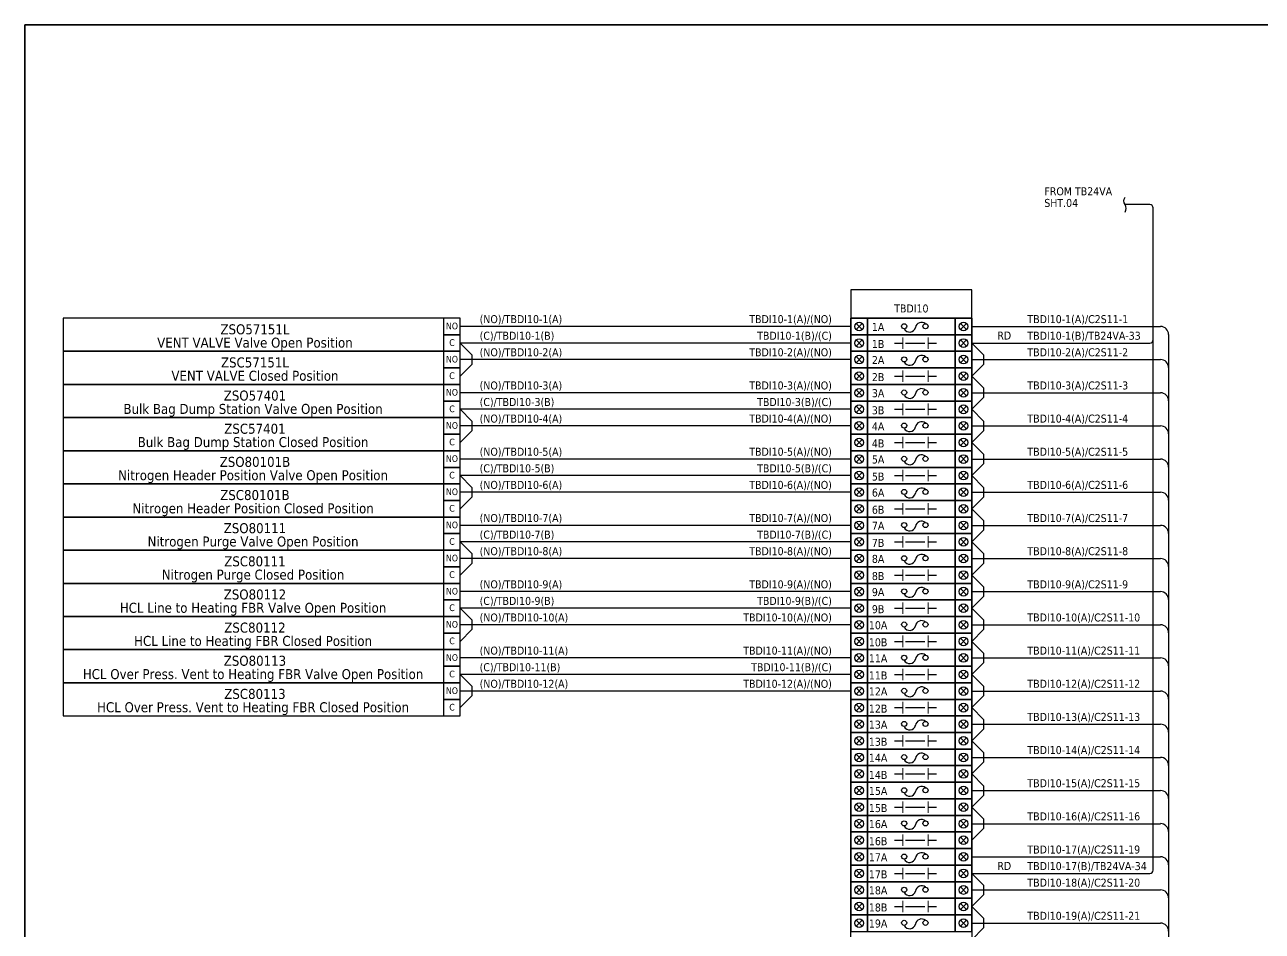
# Model space of a CAD drawing. Header units: millimetres. Extents: x 0 to 1792788, y -13 to 262234.
# Drawn here: x 1693898 to 1741034, y 126393 to 160934 of the extents above; entities that cross this region are included whole.
import ezdxf
from ezdxf.enums import TextEntityAlignment as Align

# ---------------------------------------------------------------- set-up
doc = ezdxf.new("R2010")
doc.units = ezdxf.units.MM
doc.layers.add('HELPPOINT', color=7, linetype='Continuous', lineweight=25)
doc.layers.add('power', color=7, linetype='Continuous', lineweight=25)
doc.styles.add('Tahoma', font='')
doc.styles.get('Tahoma').set_extended_font_data('Tahoma')

# ---------------------------------------------------------------- blocks, each defined once
blk = doc.blocks.new('TPA')
at = {"layer": 'HELPPOINT', "color": 4, "lineweight": 35, "ltscale": 25.4}
for p, q in [((14292753, 12749437), (14292753, 12827491)), ((14292753, 12827491), (14405128, 12827491)), ((14292753, 12749437), (14292753, 12827491)), ((14292753, 12827491), (14405128, 12827491))]:
    blk.add_line(p, q, dxfattribs=at)

msp = doc.modelspace()

# ---------------------------------------------------------------- linework, layer by layer
at = {"color": 1, "ltscale": 25.4}
for p, q in [((1736753, 154079), (1735807, 154079)), ((1736880, 128725), (1736880, 153952)), ((1725799, 149555), (1725564, 149320)), ((1725564, 149555), (1725799, 149320)), ((1729538, 149555), (1729773, 149320)), ((1729773, 149555), (1729538, 149320)), ((1729971, 148806), (1730418, 148359)), ((1729971, 148806), (1736753, 148806)), ((1725799, 148292), (1725564, 148057)), ((1725564, 148292), (1725799, 148057)), ((1729538, 148292), (1729773, 148057)), ((1729773, 148292), (1729538, 148057)), ((1730418, 148359), (1730418, 147989)), ((1729971, 147543), (1730418, 147989)), ((1729971, 147543), (1730418, 147096)), ((1730418, 147096), (1730418, 146726)), ((1725799, 147029), (1725564, 146794)), ((1725564, 147029), (1725799, 146794)), ((1729538, 147029), (1729773, 146794)), ((1729773, 147029), (1729538, 146794)), ((1729971, 146280), (1730418, 146726)), ((1729971, 146280), (1730418, 145833)), ((1725799, 145766), (1725564, 145531)), ((1725564, 145766), (1725799, 145531)), ((1729538, 145766), (1729773, 145531)), ((1729773, 145766), (1729538, 145531)), ((1730418, 145833), (1730418, 145463)), ((1729971, 145017), (1730418, 145463)), ((1729971, 145017), (1730418, 144570)), ((1725799, 144503), (1725564, 144268)), ((1725564, 144503), (1725799, 144268)), ((1729538, 144503), (1729773, 144268)), ((1729773, 144503), (1729538, 144268)), ((1730418, 144570), (1730418, 144200)), ((1729971, 143754), (1730418, 144200)), ((1729971, 143754), (1730418, 143307)), ((1730418, 143307), (1730418, 142937)), ((1725799, 143240), (1725564, 143005)), ((1725564, 143240), (1725799, 143005)), ((1729538, 143240), (1729773, 143005)), ((1729773, 143240), (1729538, 143005)), ((1729971, 142491), (1730418, 142937)), ((1729971, 142491), (1730418, 142044)), ((1725799, 141977), (1725564, 141742)), ((1725564, 141977), (1725799, 141742)), ((1729538, 141977), (1729773, 141742)), ((1729773, 141977), (1729538, 141742)), ((1730418, 142044), (1730418, 141674)), ((1729971, 141228), (1730418, 141674)), ((1729971, 141228), (1730418, 140781)), ((1725799, 140714), (1725564, 140479)), ((1725564, 140714), (1725799, 140479)), ((1729538, 140714), (1729773, 140479)), ((1729773, 140714), (1729538, 140479)), ((1730418, 140781), (1730418, 140411)), ((1729971, 139965), (1730418, 140411)), ((1729971, 139965), (1730418, 139518)), ((1725799, 139451), (1725564, 139216)), ((1725564, 139451), (1725799, 139216)), ((1729538, 139451), (1729773, 139216)), ((1729773, 139451), (1729538, 139216)), ((1729971, 138702), (1730418, 139148)), ((1730418, 139518), (1730418, 139148)), ((1729971, 138702), (1730418, 138255)), ((1725799, 138188), (1725564, 137953)), ((1725564, 138188), (1725799, 137953)), ((1729538, 138188), (1729773, 137953)), ((1729773, 138188), (1729538, 137953)), ((1730418, 138255), (1730418, 137885)), ((1729971, 137439), (1730418, 137885)), ((1729971, 137439), (1730418, 136992)), ((1725799, 136925), (1725564, 136690)), ((1725564, 136925), (1725799, 136690)), ((1729538, 136925), (1729773, 136690)), ((1729773, 136925), (1729538, 136690)), ((1730418, 136992), (1730418, 136622)), ((1729971, 136176), (1730418, 136622)), ((1729971, 136176), (1730418, 135729)), ((1725799, 135662), (1725564, 135427)), ((1725564, 135662), (1725799, 135427)), ((1729538, 135662), (1729773, 135427)), ((1729773, 135662), (1729538, 135427)), ((1729971, 134913), (1730418, 135359)), ((1730418, 135729), (1730418, 135359)), ((1729971, 134913), (1730418, 134466)), ((1725799, 134399), (1725564, 134164)), ((1725564, 134399), (1725799, 134164)), ((1729538, 134399), (1729773, 134164)), ((1729773, 134399), (1729538, 134164)), ((1730418, 134466), (1730418, 134096)), ((1729971, 133650), (1730418, 134096)), ((1729971, 133650), (1730418, 133203)), ((1725799, 133136), (1725564, 132901)), ((1725564, 133136), (1725799, 132901)), ((1729538, 133136), (1729773, 132901)), ((1729773, 133136), (1729538, 132901)), ((1730418, 133203), (1730418, 132833)), ((1729971, 132387), (1730418, 132833)), ((1729971, 132387), (1730418, 131940)), ((1725799, 131873), (1725564, 131638)), ((1725564, 131873), (1725799, 131638)), ((1729538, 131873), (1729773, 131638)), ((1729773, 131873), (1729538, 131638)), ((1729971, 131124), (1730418, 131570)), ((1730418, 131940), (1730418, 131570)), ((1729971, 131124), (1730418, 130677)), ((1725799, 130610), (1725564, 130375)), ((1725564, 130610), (1725799, 130375)), ((1729538, 130610), (1729773, 130375)), ((1729773, 130610), (1729538, 130375)), ((1730418, 130677), (1730418, 130307)), ((1729971, 129861), (1730418, 130307)), ((1725799, 129347), (1725564, 129112)), ((1725564, 129347), (1725799, 129112)), ((1729538, 129347), (1729773, 129112)), ((1729773, 129347), (1729538, 129112)), ((1729971, 128598), (1730418, 128151)), ((1729971, 128598), (1736753, 128598)), ((1725799, 128084), (1725564, 127849)), ((1725564, 128084), (1725799, 127849)), ((1729538, 128084), (1729773, 127849)), ((1729773, 128084), (1729538, 127849)), ((1729971, 127335), (1730418, 127782)), ((1730418, 128151), (1730418, 127782)), ((1729971, 127335), (1730418, 126888)), ((1725799, 126821), (1725564, 126586)), ((1725564, 126821), (1725799, 126586)), ((1729538, 126821), (1729773, 126586)), ((1729773, 126821), (1729538, 126586)), ((1730418, 126888), (1730418, 126519)), ((1729971, 126072), (1730418, 126519))]:
    msp.add_line(p, q, dxfattribs=at)
at = {"color": 4, "ltscale": 25.4}
for p, q in [((1725365, 149437), (1710480, 149437)), ((1729971, 149437), (1737160, 149437)), ((1737464, 149132), (1737464, 107008)), ((1725365, 148174), (1710480, 148174)), ((1729971, 148174), (1737160, 148174)), ((1725365, 146911), (1710480, 146911)), ((1729971, 146911), (1737160, 146911)), ((1725365, 145648), (1710480, 145648)), ((1729971, 145648), (1737160, 145648)), ((1725365, 144385), (1710480, 144385)), ((1729971, 144385), (1737160, 144385)), ((1725365, 143122), (1710480, 143122)), ((1729971, 143122), (1737160, 143122)), ((1725365, 141859), (1710480, 141859)), ((1729971, 141859), (1737160, 141859)), ((1725365, 140596), (1710480, 140596)), ((1729971, 140596), (1737160, 140596)), ((1725365, 139333), (1710480, 139333)), ((1729971, 139333), (1737160, 139333)), ((1725365, 138070), (1710480, 138070)), ((1729971, 138070), (1737160, 138070)), ((1725365, 136807), (1710480, 136807)), ((1729971, 136807), (1737160, 136807)), ((1725365, 135544), (1710480, 135544)), ((1729971, 135544), (1737160, 135544)), ((1729971, 134281), (1737160, 134281)), ((1729971, 133018), (1737160, 133018)), ((1729971, 131755), (1737160, 131755)), ((1729971, 130492), (1737160, 130492)), ((1729971, 129229), (1737160, 129229)), ((1729971, 127966), (1737160, 127966)), ((1729971, 126704), (1737160, 126704))]:
    msp.add_line(p, q, dxfattribs=at)
at = {"color": 7, "lineweight": 9, "ltscale": 25.4}
for p, q in [((1727350, 148589), (1727350, 149022)), ((1728304, 148589), (1728304, 149022)), ((1727350, 147326), (1727350, 147759)), ((1728304, 147326), (1728304, 147759)), ((1727350, 146063), (1727350, 146496)), ((1728304, 146063), (1728304, 146496)), ((1727350, 144800), (1727350, 145233)), ((1728304, 144800), (1728304, 145233)), ((1727350, 143537), (1727350, 143970)), ((1728304, 143537), (1728304, 143970)), ((1727350, 142274), (1727350, 142707)), ((1728304, 142274), (1728304, 142707)), ((1727350, 141011), (1727350, 141444)), ((1728304, 141011), (1728304, 141444)), ((1727350, 139748), (1727350, 140181)), ((1728304, 139748), (1728304, 140181)), ((1727350, 138485), (1727350, 138919)), ((1728304, 138485), (1728304, 138919)), ((1727350, 137222), (1727350, 137656)), ((1728304, 137222), (1728304, 137656)), ((1727350, 135959), (1727350, 136393)), ((1728304, 135959), (1728304, 136393)), ((1727350, 134696), (1727350, 135130)), ((1728304, 134696), (1728304, 135130)), ((1727350, 133433), (1727350, 133867)), ((1728304, 133433), (1728304, 133867)), ((1727350, 132170), (1727350, 132604)), ((1728304, 132170), (1728304, 132604)), ((1727350, 130907), (1727350, 131341)), ((1728304, 130907), (1728304, 131341)), ((1727350, 129644), (1727350, 130078)), ((1728304, 129644), (1728304, 130078)), ((1727350, 128381), (1727350, 128815)), ((1728304, 128381), (1728304, 128815)), ((1727350, 127118), (1727350, 127552)), ((1728304, 127118), (1728304, 127552))]:
    msp.add_line(p, q, dxfattribs=at)
at = {"color": 7, "ltscale": 25.4}
for p, q in [((1725365, 148806), (1710480, 148806)), ((1710480, 148806), (1710927, 148359)), ((1725799, 148923), (1725564, 148688)), ((1725564, 148923), (1725799, 148688)), ((1727032, 148806), (1727350, 148806)), ((1727450, 148806), (1728176, 148806)), ((1728304, 148806), (1728622, 148806)), ((1729538, 148923), (1729773, 148688)), ((1729773, 148923), (1729538, 148688)), ((1710927, 148359), (1710927, 147989)), ((1710480, 147543), (1710927, 147989)), ((1725799, 147660), (1725564, 147425)), ((1725564, 147660), (1725799, 147425)), ((1727032, 147543), (1727350, 147543)), ((1727450, 147543), (1728176, 147543)), ((1728304, 147543), (1728622, 147543)), ((1729538, 147660), (1729773, 147425)), ((1729773, 147660), (1729538, 147425)), ((1725365, 146280), (1710480, 146280)), ((1710480, 146280), (1710927, 145833)), ((1725799, 146397), (1725564, 146162)), ((1725564, 146397), (1725799, 146162)), ((1727032, 146280), (1727350, 146280)), ((1727450, 146280), (1728176, 146280)), ((1728304, 146280), (1728622, 146280)), ((1729538, 146397), (1729773, 146162)), ((1729773, 146397), (1729538, 146162)), ((1710927, 145833), (1710927, 145463)), ((1710480, 145017), (1710927, 145463)), ((1725799, 145134), (1725564, 144899)), ((1725564, 145134), (1725799, 144899)), ((1727032, 145017), (1727350, 145017)), ((1727450, 145017), (1728176, 145017)), ((1728304, 145017), (1728622, 145017)), ((1729538, 145134), (1729773, 144899)), ((1729773, 145134), (1729538, 144899)), ((1725799, 143871), (1725564, 143636)), ((1725564, 143871), (1725799, 143636)), ((1729538, 143871), (1729773, 143636)), ((1729773, 143871), (1729538, 143636)), ((1725365, 143754), (1710480, 143754)), ((1710480, 143754), (1710927, 143307)), ((1710927, 143307), (1710927, 142937)), ((1727032, 143754), (1727350, 143754)), ((1727450, 143754), (1728176, 143754)), ((1728304, 143754), (1728622, 143754)), ((1710480, 142491), (1710927, 142937)), ((1725799, 142608), (1725564, 142373)), ((1725564, 142608), (1725799, 142373)), ((1727032, 142491), (1727350, 142491)), ((1727450, 142491), (1728176, 142491)), ((1728304, 142491), (1728622, 142491)), ((1729538, 142608), (1729773, 142373)), ((1729773, 142608), (1729538, 142373)), ((1725365, 141228), (1710480, 141228)), ((1710480, 141228), (1710927, 140781)), ((1725799, 141345), (1725564, 141110)), ((1725564, 141345), (1725799, 141110)), ((1727032, 141228), (1727350, 141228)), ((1727450, 141228), (1728176, 141228)), ((1728304, 141228), (1728622, 141228)), ((1729538, 141345), (1729773, 141110)), ((1729773, 141345), (1729538, 141110)), ((1710927, 140781), (1710927, 140411)), ((1710480, 139965), (1710927, 140411)), ((1725799, 140082), (1725564, 139847)), ((1725564, 140082), (1725799, 139847)), ((1729538, 140082), (1729773, 139847)), ((1729773, 140082), (1729538, 139847)), ((1727032, 139965), (1727350, 139965)), ((1727450, 139965), (1728176, 139965)), ((1728304, 139965), (1728622, 139965)), ((1725365, 138702), (1710480, 138702)), ((1710480, 138702), (1710927, 138255)), ((1725799, 138819), (1725564, 138584)), ((1725564, 138819), (1725799, 138584)), ((1727032, 138702), (1727350, 138702)), ((1727450, 138702), (1728176, 138702)), ((1728304, 138702), (1728622, 138702)), ((1729538, 138819), (1729773, 138584)), ((1729773, 138819), (1729538, 138584)), ((1710927, 138255), (1710927, 137885)), ((1710480, 137439), (1710927, 137885)), ((1725799, 137556), (1725564, 137321)), ((1725564, 137556), (1725799, 137321)), ((1727032, 137439), (1727350, 137439)), ((1727450, 137439), (1728176, 137439)), ((1728304, 137439), (1728622, 137439)), ((1729538, 137556), (1729773, 137321)), ((1729773, 137556), (1729538, 137321)), ((1725799, 136293), (1725564, 136058)), ((1725564, 136293), (1725799, 136058)), ((1729538, 136293), (1729773, 136058)), ((1729773, 136293), (1729538, 136058)), ((1725365, 136176), (1710480, 136176)), ((1710480, 136176), (1710927, 135729)), ((1727032, 136176), (1727350, 136176)), ((1727450, 136176), (1728176, 136176)), ((1728304, 136176), (1728622, 136176)), ((1710480, 134913), (1710927, 135359)), ((1710927, 135729), (1710927, 135359)), ((1725799, 135030), (1725564, 134795)), ((1725564, 135030), (1725799, 134795)), ((1727032, 134913), (1727350, 134913)), ((1727450, 134913), (1728176, 134913)), ((1728304, 134913), (1728622, 134913)), ((1729538, 135030), (1729773, 134795)), ((1729773, 135030), (1729538, 134795)), ((1725799, 133767), (1725564, 133532)), ((1725564, 133767), (1725799, 133532)), ((1727032, 133650), (1727350, 133650)), ((1727450, 133650), (1728176, 133650)), ((1728304, 133650), (1728622, 133650)), ((1729538, 133767), (1729773, 133532)), ((1729773, 133767), (1729538, 133532)), ((1725799, 132504), (1725564, 132269)), ((1725564, 132504), (1725799, 132269)), ((1729538, 132504), (1729773, 132269)), ((1729773, 132504), (1729538, 132269)), ((1727032, 132387), (1727350, 132387)), ((1727450, 132387), (1728176, 132387)), ((1728304, 132387), (1728622, 132387)), ((1725799, 131241), (1725564, 131006)), ((1725564, 131241), (1725799, 131006)), ((1727032, 131124), (1727350, 131124)), ((1727450, 131124), (1728176, 131124)), ((1728304, 131124), (1728622, 131124)), ((1729538, 131241), (1729773, 131006)), ((1729773, 131241), (1729538, 131006)), ((1725799, 129978), (1725564, 129743)), ((1725564, 129978), (1725799, 129743)), ((1727032, 129861), (1727350, 129861)), ((1727450, 129861), (1728176, 129861)), ((1728304, 129861), (1728622, 129861)), ((1729538, 129978), (1729773, 129743)), ((1729773, 129978), (1729538, 129743)), ((1725799, 128715), (1725564, 128480)), ((1725564, 128715), (1725799, 128480)), ((1729538, 128715), (1729773, 128480)), ((1729773, 128715), (1729538, 128480)), ((1727032, 128598), (1727350, 128598)), ((1727450, 128598), (1728176, 128598)), ((1728304, 128598), (1728622, 128598)), ((1725799, 127452), (1725564, 127218)), ((1725564, 127452), (1725799, 127218)), ((1727032, 127335), (1727350, 127335)), ((1727450, 127335), (1728176, 127335)), ((1728304, 127335), (1728622, 127335)), ((1729538, 127452), (1729773, 127218)), ((1729773, 127452), (1729538, 127218))]:
    msp.add_line(p, q, dxfattribs=at)
at = {"color": 1, "ltscale": 25.4}
msp.add_lwpolyline([(1735807, 153797, 0.351), (1735807, 154079, -0.351), (1735807, 154360, 2.081666)], format="xyb", dxfattribs=at)
at = {"color": 4, "ltscale": 25.4}
msp.add_lwpolyline([(1725365, 149753), (1729971, 149753), (1729971, 150832), (1725365, 150832)], close=True, dxfattribs=at)
at = {"color": 2, "ltscale": 25.4}
for points in [[(1695359, 148490), (1710480, 148490), (1710480, 149753), (1695359, 149753)], [(1695359, 147227), (1710480, 147227), (1710480, 148490), (1695359, 148490)], [(1695359, 145964), (1710480, 145964), (1710480, 147227), (1695359, 147227)], [(1695359, 144701), (1710480, 144701), (1710480, 145964), (1695359, 145964)], [(1695359, 143438), (1710480, 143438), (1710480, 144701), (1695359, 144701)], [(1695359, 142175), (1710480, 142175), (1710480, 143438), (1695359, 143438)], [(1695359, 140912), (1710480, 140912), (1710480, 142175), (1695359, 142175)], [(1695359, 139649), (1710480, 139649), (1710480, 140912), (1695359, 140912)], [(1695359, 138386), (1710480, 138386), (1710480, 139649), (1695359, 139649)], [(1695359, 137123), (1710480, 137123), (1710480, 138386), (1695359, 138386)], [(1695359, 135860), (1710480, 135860), (1710480, 137123), (1695359, 137123)], [(1695359, 134597), (1710480, 134597), (1710480, 135860), (1695359, 135860)]]:
    msp.add_lwpolyline(points, close=True, dxfattribs=at)
at = {"color": 1, "ltscale": 25.4}
for points in [[(1709849, 149121), (1710480, 149121), (1710480, 149753), (1709849, 149753)], [(1725365, 149121), (1725997, 149121), (1725997, 149753), (1725365, 149753)], [(1725997, 149121), (1729339, 149121), (1729339, 149753), (1725997, 149753)], [(1729339, 149121), (1729971, 149121), (1729971, 149753), (1729339, 149753)], [(1709849, 147858), (1710480, 147858), (1710480, 148490), (1709849, 148490)], [(1725365, 147858), (1725997, 147858), (1725997, 148490), (1725365, 148490)], [(1725997, 147858), (1729339, 147858), (1729339, 148490), (1725997, 148490)], [(1729339, 147858), (1729971, 147858), (1729971, 148490), (1729339, 148490)], [(1709849, 146595), (1710480, 146595), (1710480, 147227), (1709849, 147227)], [(1725365, 146595), (1725997, 146595), (1725997, 147227), (1725365, 147227)], [(1725997, 146595), (1729339, 146595), (1729339, 147227), (1725997, 147227)], [(1729339, 146595), (1729971, 146595), (1729971, 147227), (1729339, 147227)], [(1709849, 145332), (1710480, 145332), (1710480, 145964), (1709849, 145964)], [(1725365, 145332), (1725997, 145332), (1725997, 145964), (1725365, 145964)], [(1725997, 145332), (1729339, 145332), (1729339, 145964), (1725997, 145964)], [(1729339, 145332), (1729971, 145332), (1729971, 145964), (1729339, 145964)], [(1709849, 144069), (1710480, 144069), (1710480, 144701), (1709849, 144701)], [(1725365, 144069), (1725997, 144069), (1725997, 144701), (1725365, 144701)], [(1725997, 144069), (1729339, 144069), (1729339, 144701), (1725997, 144701)], [(1729339, 144069), (1729971, 144069), (1729971, 144701), (1729339, 144701)], [(1709849, 142806), (1710480, 142806), (1710480, 143438), (1709849, 143438)], [(1725365, 142806), (1725997, 142806), (1725997, 143438), (1725365, 143438)], [(1725997, 142806), (1729339, 142806), (1729339, 143438), (1725997, 143438)], [(1729339, 142806), (1729971, 142806), (1729971, 143438), (1729339, 143438)], [(1709849, 141543), (1710480, 141543), (1710480, 142175), (1709849, 142175)], [(1725365, 141543), (1725997, 141543), (1725997, 142175), (1725365, 142175)], [(1725997, 141543), (1729339, 141543), (1729339, 142175), (1725997, 142175)], [(1729339, 141543), (1729971, 141543), (1729971, 142175), (1729339, 142175)], [(1709849, 140281), (1710480, 140281), (1710480, 140912), (1709849, 140912)], [(1725365, 140281), (1725997, 140281), (1725997, 140912), (1725365, 140912)], [(1725997, 140281), (1729339, 140281), (1729339, 140912), (1725997, 140912)], [(1729339, 140281), (1729971, 140281), (1729971, 140912), (1729339, 140912)], [(1709849, 139018), (1710480, 139018), (1710480, 139649), (1709849, 139649)], [(1725365, 139018), (1725997, 139018), (1725997, 139649), (1725365, 139649)], [(1725997, 139018), (1729339, 139018), (1729339, 139649), (1725997, 139649)], [(1729339, 139018), (1729971, 139018), (1729971, 139649), (1729339, 139649)], [(1709849, 137755), (1710480, 137755), (1710480, 138386), (1709849, 138386)], [(1725365, 137755), (1725997, 137755), (1725997, 138386), (1725365, 138386)], [(1725997, 137755), (1729339, 137755), (1729339, 138386), (1725997, 138386)], [(1729339, 137755), (1729971, 137755), (1729971, 138386), (1729339, 138386)], [(1709849, 136492), (1710480, 136492), (1710480, 137123), (1709849, 137123)], [(1725365, 136492), (1725997, 136492), (1725997, 137123), (1725365, 137123)], [(1725997, 136492), (1729339, 136492), (1729339, 137123), (1725997, 137123)], [(1729339, 136492), (1729971, 136492), (1729971, 137123), (1729339, 137123)], [(1709849, 135229), (1710480, 135229), (1710480, 135860), (1709849, 135860)], [(1725365, 135229), (1725997, 135229), (1725997, 135860), (1725365, 135860)], [(1725997, 135229), (1729339, 135229), (1729339, 135860), (1725997, 135860)], [(1729339, 135229), (1729971, 135229), (1729971, 135860), (1729339, 135860)], [(1725365, 133966), (1725997, 133966), (1725997, 134597), (1725365, 134597)], [(1725997, 133966), (1729339, 133966), (1729339, 134597), (1725997, 134597)], [(1729339, 133966), (1729971, 133966), (1729971, 134597), (1729339, 134597)], [(1725365, 132703), (1725997, 132703), (1725997, 133334), (1725365, 133334)], [(1725997, 132703), (1729339, 132703), (1729339, 133334), (1725997, 133334)], [(1729339, 132703), (1729971, 132703), (1729971, 133334), (1729339, 133334)], [(1725365, 131440), (1725997, 131440), (1725997, 132071), (1725365, 132071)], [(1725997, 131440), (1729339, 131440), (1729339, 132071), (1725997, 132071)], [(1729339, 131440), (1729971, 131440), (1729971, 132071), (1729339, 132071)], [(1725365, 130177), (1725997, 130177), (1725997, 130808), (1725365, 130808)], [(1725997, 130177), (1729339, 130177), (1729339, 130808), (1725997, 130808)], [(1729339, 130177), (1729971, 130177), (1729971, 130808), (1729339, 130808)], [(1725365, 128914), (1725997, 128914), (1725997, 129545), (1725365, 129545)], [(1725997, 128914), (1729339, 128914), (1729339, 129545), (1725997, 129545)], [(1729339, 128914), (1729971, 128914), (1729971, 129545), (1729339, 129545)], [(1725365, 127651), (1725997, 127651), (1725997, 128282), (1725365, 128282)], [(1725997, 127651), (1729339, 127651), (1729339, 128282), (1725997, 128282)], [(1729339, 127651), (1729971, 127651), (1729971, 128282), (1729339, 128282)], [(1725365, 126388), (1725997, 126388), (1725997, 127019), (1725365, 127019)], [(1725997, 126388), (1729339, 126388), (1729339, 127019), (1725997, 127019)], [(1729339, 126388), (1729971, 126388), (1729971, 127019), (1729339, 127019)]]:
    msp.add_lwpolyline(points, close=True, dxfattribs=at)
at = {"color": 7, "lineweight": 30, "ltscale": 25.4}
for points in [[(1725365, 149753), (1729971, 149753), (1729971, 148490), (1725365, 148490), (1725365, 149753)], [(1725365, 148490), (1729971, 148490), (1729971, 147227), (1725365, 147227), (1725365, 148490)], [(1725365, 147227), (1729971, 147227), (1729971, 145964), (1725365, 145964), (1725365, 147227)], [(1725365, 145964), (1729971, 145964), (1729971, 144701), (1725365, 144701), (1725365, 145964)], [(1725365, 144701), (1729971, 144701), (1729971, 143438), (1725365, 143438), (1725365, 144701)], [(1725365, 143438), (1729971, 143438), (1729971, 142175), (1725365, 142175), (1725365, 143438)], [(1725365, 142175), (1729971, 142175), (1729971, 140912), (1725365, 140912), (1725365, 142175)], [(1725365, 140912), (1729971, 140912), (1729971, 139649), (1725365, 139649), (1725365, 140912)], [(1725365, 139649), (1729971, 139649), (1729971, 138386), (1725365, 138386), (1725365, 139649)], [(1725365, 138386), (1729971, 138386), (1729971, 137123), (1725365, 137123), (1725365, 138386)], [(1725365, 137123), (1729971, 137123), (1729971, 135860), (1725365, 135860), (1725365, 137123)], [(1725365, 135860), (1729971, 135860), (1729971, 134597), (1725365, 134597), (1725365, 135860)], [(1725365, 134597), (1729971, 134597), (1729971, 133334), (1725365, 133334), (1725365, 134597)], [(1725365, 133334), (1729971, 133334), (1729971, 132071), (1725365, 132071), (1725365, 133334)], [(1725365, 132071), (1729971, 132071), (1729971, 130808), (1725365, 130808), (1725365, 132071)], [(1725365, 130808), (1729971, 130808), (1729971, 129545), (1725365, 129545), (1725365, 130808)], [(1725365, 129545), (1729971, 129545), (1729971, 128282), (1725365, 128282), (1725365, 129545)], [(1725365, 128282), (1729971, 128282), (1729971, 127019), (1725365, 127019), (1725365, 128282)], [(1725365, 127019), (1729971, 127019), (1729971, 125756), (1725365, 125756), (1725365, 127019)]]:
    msp.add_lwpolyline(points, dxfattribs=at)
at = {"color": 7, "ltscale": 25.4}
for points in [[(1709849, 148490), (1710480, 148490), (1710480, 149121), (1709849, 149121)], [(1725365, 148490), (1725997, 148490), (1725997, 149121), (1725365, 149121)], [(1725997, 148490), (1729339, 148490), (1729339, 149121), (1725997, 149121)], [(1729339, 148490), (1729971, 148490), (1729971, 149121), (1729339, 149121)], [(1709849, 147227), (1710480, 147227), (1710480, 147858), (1709849, 147858)], [(1725365, 147227), (1725997, 147227), (1725997, 147858), (1725365, 147858)], [(1725997, 147227), (1729339, 147227), (1729339, 147858), (1725997, 147858)], [(1729339, 147227), (1729971, 147227), (1729971, 147858), (1729339, 147858)], [(1709849, 145964), (1710480, 145964), (1710480, 146595), (1709849, 146595)], [(1725365, 145964), (1725997, 145964), (1725997, 146595), (1725365, 146595)], [(1725997, 145964), (1729339, 145964), (1729339, 146595), (1725997, 146595)], [(1729339, 145964), (1729971, 145964), (1729971, 146595), (1729339, 146595)], [(1709849, 144701), (1710480, 144701), (1710480, 145332), (1709849, 145332)], [(1725365, 144701), (1725997, 144701), (1725997, 145332), (1725365, 145332)], [(1725997, 144701), (1729339, 144701), (1729339, 145332), (1725997, 145332)], [(1729339, 144701), (1729971, 144701), (1729971, 145332), (1729339, 145332)], [(1709849, 143438), (1710480, 143438), (1710480, 144069), (1709849, 144069)], [(1725365, 143438), (1725997, 143438), (1725997, 144069), (1725365, 144069)], [(1725997, 143438), (1729339, 143438), (1729339, 144069), (1725997, 144069)], [(1729339, 143438), (1729971, 143438), (1729971, 144069), (1729339, 144069)], [(1709849, 142175), (1710480, 142175), (1710480, 142806), (1709849, 142806)], [(1725365, 142175), (1725997, 142175), (1725997, 142806), (1725365, 142806)], [(1725997, 142175), (1729339, 142175), (1729339, 142806), (1725997, 142806)], [(1729339, 142175), (1729971, 142175), (1729971, 142806), (1729339, 142806)], [(1709849, 140912), (1710480, 140912), (1710480, 141543), (1709849, 141543)], [(1725365, 140912), (1725997, 140912), (1725997, 141543), (1725365, 141543)], [(1725997, 140912), (1729339, 140912), (1729339, 141543), (1725997, 141543)], [(1729339, 140912), (1729971, 140912), (1729971, 141543), (1729339, 141543)], [(1709849, 139649), (1710480, 139649), (1710480, 140281), (1709849, 140281)], [(1725365, 139649), (1725997, 139649), (1725997, 140281), (1725365, 140281)], [(1725997, 139649), (1729339, 139649), (1729339, 140281), (1725997, 140281)], [(1729339, 139649), (1729971, 139649), (1729971, 140281), (1729339, 140281)], [(1709849, 138386), (1710480, 138386), (1710480, 139018), (1709849, 139018)], [(1725365, 138386), (1725997, 138386), (1725997, 139018), (1725365, 139018)], [(1725997, 138386), (1729339, 138386), (1729339, 139018), (1725997, 139018)], [(1729339, 138386), (1729971, 138386), (1729971, 139018), (1729339, 139018)], [(1709849, 137123), (1710480, 137123), (1710480, 137755), (1709849, 137755)], [(1725365, 137123), (1725997, 137123), (1725997, 137755), (1725365, 137755)], [(1725997, 137123), (1729339, 137123), (1729339, 137755), (1725997, 137755)], [(1729339, 137123), (1729971, 137123), (1729971, 137755), (1729339, 137755)], [(1709849, 135860), (1710480, 135860), (1710480, 136492), (1709849, 136492)], [(1725365, 135860), (1725997, 135860), (1725997, 136492), (1725365, 136492)], [(1725997, 135860), (1729339, 135860), (1729339, 136492), (1725997, 136492)], [(1729339, 135860), (1729971, 135860), (1729971, 136492), (1729339, 136492)], [(1709849, 134597), (1710480, 134597), (1710480, 135229), (1709849, 135229)], [(1725365, 134597), (1725997, 134597), (1725997, 135229), (1725365, 135229)], [(1725997, 134597), (1729339, 134597), (1729339, 135229), (1725997, 135229)], [(1729339, 134597), (1729971, 134597), (1729971, 135229), (1729339, 135229)], [(1725365, 133334), (1725997, 133334), (1725997, 133966), (1725365, 133966)], [(1725997, 133334), (1729339, 133334), (1729339, 133966), (1725997, 133966)], [(1729339, 133334), (1729971, 133334), (1729971, 133966), (1729339, 133966)], [(1725365, 132071), (1725997, 132071), (1725997, 132703), (1725365, 132703)], [(1725997, 132071), (1729339, 132071), (1729339, 132703), (1725997, 132703)], [(1729339, 132071), (1729971, 132071), (1729971, 132703), (1729339, 132703)], [(1725365, 130808), (1725997, 130808), (1725997, 131440), (1725365, 131440)], [(1725997, 130808), (1729339, 130808), (1729339, 131440), (1725997, 131440)], [(1729339, 130808), (1729971, 130808), (1729971, 131440), (1729339, 131440)], [(1725365, 129545), (1725997, 129545), (1725997, 130177), (1725365, 130177)], [(1725997, 129545), (1729339, 129545), (1729339, 130177), (1725997, 130177)], [(1729339, 129545), (1729971, 129545), (1729971, 130177), (1729339, 130177)], [(1725365, 128282), (1725997, 128282), (1725997, 128914), (1725365, 128914)], [(1725997, 128282), (1729339, 128282), (1729339, 128914), (1725997, 128914)], [(1729339, 128282), (1729971, 128282), (1729971, 128914), (1729339, 128914)], [(1725365, 127019), (1725997, 127019), (1725997, 127651), (1725365, 127651)], [(1725997, 127019), (1729339, 127019), (1729339, 127651), (1725997, 127651)], [(1729339, 127019), (1729971, 127019), (1729971, 127651), (1729339, 127651)]]:
    msp.add_lwpolyline(points, close=True, dxfattribs=at)
at = {"color": 1, "ltscale": 25.4}
for centre in [(1725681, 149437), (1729655, 149437), (1725681, 148174), (1729655, 148174), (1725681, 146911), (1729655, 146911), (1725681, 145648), (1729655, 145648), (1725681, 144385), (1729655, 144385), (1725681, 143122), (1729655, 143122), (1725681, 141859), (1729655, 141859), (1725681, 140596), (1729655, 140596), (1725681, 139333), (1729655, 139333), (1725681, 138070), (1729655, 138070), (1725681, 136807), (1729655, 136807), (1725681, 135544), (1729655, 135544), (1725681, 134281), (1729655, 134281), (1725681, 133018), (1729655, 133018), (1725681, 131755), (1729655, 131755), (1725681, 130492), (1729655, 130492), (1725681, 129229), (1729655, 129229), (1725681, 127966), (1729655, 127966), (1725681, 126704), (1729655, 126704)]:
    msp.add_circle(centre, 166, dxfattribs=at)
at = {"color": 7, "ltscale": 25.4}
for centre in [(1725681, 148806), (1729655, 148806), (1725681, 147543), (1729655, 147543), (1725681, 146280), (1729655, 146280), (1725681, 145017), (1729655, 145017), (1725681, 143754), (1729655, 143754), (1725681, 142491), (1729655, 142491), (1725681, 141228), (1729655, 141228), (1725681, 139965), (1729655, 139965), (1725681, 138702), (1729655, 138702), (1725681, 137439), (1729655, 137439), (1725681, 136176), (1729655, 136176), (1725681, 134913), (1729655, 134913), (1725681, 133650), (1729655, 133650), (1725681, 132387), (1729655, 132387), (1725681, 131124), (1729655, 131124), (1725681, 129861), (1729655, 129861), (1725681, 128598), (1729655, 128598), (1725681, 127335), (1729655, 127335)]:
    msp.add_circle(centre, 166, dxfattribs=at)
at = {"color": 1, "ltscale": 25.4}
for centre, start, end in [((1736753, 153952), 0, 90), ((1736753, 148933), 270, 0), ((1736753, 128725), 270, 0)]:
    msp.add_arc(centre, 127, start, end, dxfattribs=at)
at = {"color": 4, "ltscale": 25.4}
for centre in [(1737160, 149132), (1737160, 147869), (1737160, 146606), (1737160, 145343), (1737160, 144080), (1737160, 142817), (1737160, 141554), (1737160, 140291), (1737160, 139028), (1737160, 137766), (1737160, 136503), (1737160, 135240), (1737160, 133977), (1737160, 132714), (1737160, 131451), (1737160, 130188), (1737160, 128925), (1737160, 127662), (1737160, 126399)]:
    msp.add_arc(centre, 305, 0, 90, dxfattribs=at)
at = {"layer": 'power', "color": 1, "ltscale": 25.4}
for centre in [(1727396, 149447), (1728206, 149447), (1727396, 148184), (1728206, 148184), (1727396, 146921), (1728206, 146921), (1727396, 145658), (1728206, 145658), (1727396, 144395), (1728206, 144395), (1727396, 143132), (1728206, 143132), (1727396, 141869), (1728206, 141869), (1727396, 140606), (1728206, 140606), (1727396, 139343), (1728206, 139343), (1727396, 138080), (1728206, 138080), (1727396, 136817), (1728206, 136817), (1727396, 135554), (1728206, 135554), (1727396, 134291), (1728206, 134291), (1727396, 133028), (1728206, 133028), (1727396, 131765), (1728206, 131765), (1727396, 130502), (1728206, 130502), (1727396, 129239), (1728206, 129239), (1727396, 127976), (1728206, 127976), (1727396, 126713), (1728206, 126713)]:
    msp.add_circle(centre, 96.7, dxfattribs=at)
for centre, radius, start, end in [((1728059, 149361), 235, 51.1309, 171.3254), ((1727603, 149452), 230, 206.1634, 346.0383), ((1727603, 148189), 230, 206.1634, 346.0383), ((1728059, 148098), 235, 51.1309, 171.3254), ((1728059, 146835), 235, 51.1309, 171.3254), ((1727603, 146926), 230, 206.1634, 346.0383), ((1728059, 145572), 235, 51.1309, 171.3254), ((1727603, 145663), 230, 206.1634, 346.0383), ((1727603, 144400), 230, 206.1634, 346.0383), ((1728059, 144309), 235, 51.1309, 171.3254), ((1727603, 143137), 230, 206.1634, 346.0383), ((1728059, 143046), 235, 51.1309, 171.3254), ((1728059, 141783), 235, 51.1309, 171.3254), ((1727603, 141874), 230, 206.1634, 346.0383), ((1727603, 140611), 230, 206.1634, 346.0383), ((1728059, 140520), 235, 51.1309, 171.3254), ((1727603, 139348), 230, 206.1634, 346.0383), ((1728059, 139257), 235, 51.1309, 171.3254), ((1728059, 137994), 235, 51.1309, 171.3254), ((1727603, 138085), 230, 206.1634, 346.0383), ((1727603, 136822), 230, 206.1634, 346.0383), ((1728059, 136731), 235, 51.1309, 171.3254), ((1727603, 135559), 230, 206.1634, 346.0383), ((1728059, 135468), 235, 51.1309, 171.3254), ((1728059, 134205), 235, 51.1309, 171.3254), ((1727603, 134296), 230, 206.1634, 346.0383), ((1727603, 133033), 230, 206.1634, 346.0383), ((1728059, 132942), 235, 51.1309, 171.3254), ((1727603, 131770), 230, 206.1634, 346.0383), ((1728059, 131679), 235, 51.1309, 171.3254), ((1728059, 130416), 235, 51.1309, 171.3254), ((1727603, 130507), 230, 206.1634, 346.0383), ((1727603, 129244), 230, 206.1634, 346.0383), ((1728059, 129153), 235, 51.1309, 171.3254), ((1727603, 127981), 230, 206.1634, 346.0383), ((1728059, 127890), 235, 51.1309, 171.3254), ((1728059, 126627), 235, 51.1309, 171.3254), ((1727603, 126718), 230, 206.1634, 346.0383)]:
    msp.add_arc(centre, radius, start, end, dxfattribs=at)

# ---------------------------------------------------------------- block references
at = {"xscale": 0.8800000000046566, "yscale": 0.8800000000046566, "zscale": 0.8800000000046566}
msp.add_blockref('TPA', (-10883725, -11127258), dxfattribs=at)

# ---------------------------------------------------------------- texts
at = {"color": 1, "style": 'Tahoma'}
for s, p in [('FROM TB24VA', (1732736, 154436)), ('SHT.04', (1732731, 153992)), ('RD', (1730943, 148939)), ('TBDI10-1(B)/TB24VA-33', (1732089, 148932)), ('RD', (1730943, 128731)), ('TBDI10-17(B)/TB24VA-34', (1732089, 128725))]:
    msp.add_text(s, height=304.8, dxfattribs=at).set_placement(p)
at = {"color": 4, "style": 'Tahoma'}
for s, height, p in [('TBDI10', 304.8, (1727668, 150123)), ('ZSO57151L', 381, (1702666, 149329)), ('VENT VALVE Valve Open Position', 381, (1702666, 148821)), ('ZSC57151L', 381, (1702666, 148067)), ('VENT VALVE Closed Position', 381, (1702666, 147559)), ('ZSO57401', 381, (1702666, 146804)), ('Bulk Bag Dump Station Valve Open Position ', 381, (1702666, 146296)), ('ZSC57401', 381, (1702666, 145541)), ('Bulk Bag Dump Station Closed Position ', 381, (1702666, 145033)), ('ZSO80101B', 381, (1702666, 144278)), ('Nitrogen Header Position Valve Open Position ', 381, (1702666, 143770)), ('ZSC80101B', 381, (1702666, 143015)), ('Nitrogen Header Position Closed Position ', 381, (1702666, 142507)), ('ZSO80111', 381, (1702666, 141752)), ('Nitrogen Purge Valve Open Position ', 381, (1702666, 141244)), ('ZSC80111', 381, (1702666, 140489)), ('Nitrogen Purge Closed Position ', 381, (1702666, 139981)), ('ZSO80112', 381, (1702666, 139226)), ('HCL Line to Heating FBR Valve Open Position ', 381, (1702666, 138718)), ('ZSC80112', 381, (1702666, 137963)), ('HCL Line to Heating FBR Closed Position ', 381, (1702666, 137455)), ('ZSO80113', 381, (1702666, 136700)), ('HCL Over Press. Vent to Heating FBR Valve Open Position ', 381, (1702666, 136192)), ('ZSC80113', 381, (1702666, 135437)), ('HCL Over Press. Vent to Heating FBR Closed Position ', 381, (1702666, 134929))]:
    msp.add_text(s, height=height, dxfattribs=at).set_placement(p, align=Align.MIDDLE_CENTER)
for s, p in [('(NO)/TBDI10-1(A)', (1711225, 149564)), ('TBDI10-1(A)/C2S11-1', (1732089, 149564)), ('(NO)/TBDI10-2(A)', (1711225, 148301)), ('TBDI10-2(A)/C2S11-2', (1732089, 148301)), ('(NO)/TBDI10-3(A)', (1711225, 147038)), ('TBDI10-3(A)/C2S11-3', (1732089, 147038)), ('(NO)/TBDI10-4(A)', (1711225, 145775)), ('TBDI10-4(A)/C2S11-4', (1732089, 145775)), ('(NO)/TBDI10-5(A)', (1711225, 144512)), ('TBDI10-5(A)/C2S11-5', (1732089, 144512)), ('(NO)/TBDI10-6(A)', (1711225, 143249)), ('TBDI10-6(A)/C2S11-6', (1732089, 143249)), ('(NO)/TBDI10-7(A)', (1711225, 141986)), ('TBDI10-7(A)/C2S11-7', (1732089, 141986)), ('(NO)/TBDI10-8(A)', (1711225, 140723)), ('TBDI10-8(A)/C2S11-8', (1732089, 140723)), ('(NO)/TBDI10-9(A)', (1711225, 139460)), ('TBDI10-9(A)/C2S11-9', (1732089, 139460)), ('(NO)/TBDI10-10(A)', (1711225, 138197)), ('TBDI10-10(A)/C2S11-10', (1732089, 138197)), ('(NO)/TBDI10-11(A)', (1711225, 136934)), ('TBDI10-11(A)/C2S11-11', (1732089, 136934)), ('(NO)/TBDI10-12(A)', (1711225, 135671)), ('TBDI10-12(A)/C2S11-12', (1732089, 135671)), ('TBDI10-13(A)/C2S11-13', (1732089, 134408)), ('TBDI10-14(A)/C2S11-14', (1732089, 133145)), ('TBDI10-15(A)/C2S11-15', (1732089, 131882)), ('TBDI10-16(A)/C2S11-16', (1732089, 130619)), ('TBDI10-17(A)/C2S11-19', (1732089, 129356)), ('TBDI10-18(A)/C2S11-20', (1732089, 128093)), ('TBDI10-19(A)/C2S11-21', (1732089, 126830))]:
    msp.add_text(s, height=304.8, dxfattribs=at).set_placement(p)
for s, p in [('TBDI10-1(A)/(NO)', (1724641, 149564)), ('TBDI10-2(A)/(NO)', (1724641, 148301)), ('TBDI10-3(A)/(NO)', (1724641, 147038)), ('TBDI10-4(A)/(NO)', (1724641, 145775)), ('TBDI10-5(A)/(NO)', (1724641, 144512)), ('TBDI10-6(A)/(NO)', (1724641, 143249)), ('TBDI10-7(A)/(NO)', (1724641, 141986)), ('TBDI10-8(A)/(NO)', (1724641, 140723)), ('TBDI10-9(A)/(NO)', (1724641, 139460)), ('TBDI10-10(A)/(NO)', (1724641, 138197)), ('TBDI10-11(A)/(NO)', (1724641, 136934)), ('TBDI10-12(A)/(NO)', (1724641, 135671))]:
    msp.add_text(s, height=304.8, dxfattribs=at).set_placement(p, align=Align.RIGHT)
at = {"color": 7, "style": 'Tahoma'}
for s, p in [('(C)/TBDI10-1(B)', (1711225, 148932)), ('(C)/TBDI10-3(B)', (1711225, 146406)), ('(C)/TBDI10-5(B)', (1711225, 143880)), ('(C)/TBDI10-7(B)', (1711225, 141354)), ('(C)/TBDI10-9(B)', (1711225, 138828)), ('(C)/TBDI10-11(B)', (1711225, 136303))]:
    msp.add_text(s, height=304.8, dxfattribs=at).set_placement(p)
for s, p in [('TBDI10-1(B)/(C)', (1724641, 148932)), ('TBDI10-3(B)/(C)', (1724641, 146406)), ('TBDI10-5(B)/(C)', (1724641, 143880)), ('TBDI10-7(B)/(C)', (1724641, 141354)), ('TBDI10-9(B)/(C)', (1724641, 138828)), ('TBDI10-11(B)/(C)', (1724641, 136303))]:
    msp.add_text(s, height=304.8, dxfattribs=at).set_placement(p, align=Align.RIGHT)
at = {"layer": 'power', "color": 1, "style": 'Tahoma'}
for p in [(1710171, 149454), (1710171, 148191), (1710171, 146928), (1710171, 145665), (1710171, 144402), (1710171, 143139), (1710171, 141876), (1710171, 140613), (1710171, 139350), (1710171, 138087), (1710171, 136824), (1710171, 135561)]:
    msp.add_text('NO', height=254, dxfattribs=at).set_placement(p, align=Align.MIDDLE_CENTER)
at = {"layer": 'power', "color": 7, "style": 'Tahoma'}
for s, height, p in [('1A', 305.3, (1726402, 149421)), ('C', 254, (1710171, 148823)), ('1B', 305.3, (1726402, 148769)), ('2A', 305.3, (1726402, 148158)), ('C', 254, (1710171, 147561)), ('2B', 305.3, (1726402, 147506)), ('3A', 305.3, (1726402, 146895)), ('C', 254, (1710171, 146298)), ('3B', 305.3, (1726402, 146243)), ('4A', 305.3, (1726402, 145632)), ('C', 254, (1710171, 145035)), ('4B', 305.3, (1726402, 144980)), ('5A', 305.3, (1726402, 144369)), ('C', 254, (1710171, 143772)), ('5B', 305.3, (1726402, 143717)), ('6A', 305.3, (1726402, 143107)), ('C', 254, (1710171, 142509)), ('6B', 305.3, (1726402, 142454)), ('7A', 305.3, (1726402, 141844)), ('C', 254, (1710171, 141246)), ('7B', 305.3, (1726402, 141191)), ('8A', 305.3, (1726402, 140581)), ('C', 254, (1710171, 139983)), ('8B', 305.3, (1726402, 139928)), ('9A', 305.3, (1726402, 139318)), ('C', 254, (1710171, 138720)), ('9B', 305.3, (1726402, 138665)), ('10A', 305.3, (1726402, 138055)), ('C', 254, (1710171, 137457)), ('10B', 305.3, (1726402, 137402)), ('11A', 305.3, (1726402, 136792)), ('C', 254, (1710171, 136194)), ('11B', 305.3, (1726402, 136139)), ('12A', 305.3, (1726402, 135529)), ('C', 254, (1710171, 134931)), ('12B', 305.3, (1726402, 134876)), ('13A', 305.3, (1726402, 134266)), ('13B', 305.3, (1726402, 133614)), ('14A', 305.3, (1726402, 133003)), ('14B', 305.3, (1726402, 132351)), ('15A', 305.3, (1726402, 131740)), ('15B', 305.3, (1726402, 131088)), ('16A', 305.3, (1726402, 130477)), ('16B', 305.3, (1726402, 129825)), ('17A', 305.3, (1726402, 129214)), ('17B', 305.3, (1726402, 128562)), ('18A', 305.3, (1726402, 127951)), ('18B', 305.3, (1726402, 127299)), ('19A', 305.3, (1726402, 126688))]:
    msp.add_text(s, height=height, dxfattribs=at).set_placement(p, align=Align.MIDDLE_CENTER)

doc.saveas('drawing.dxf')
